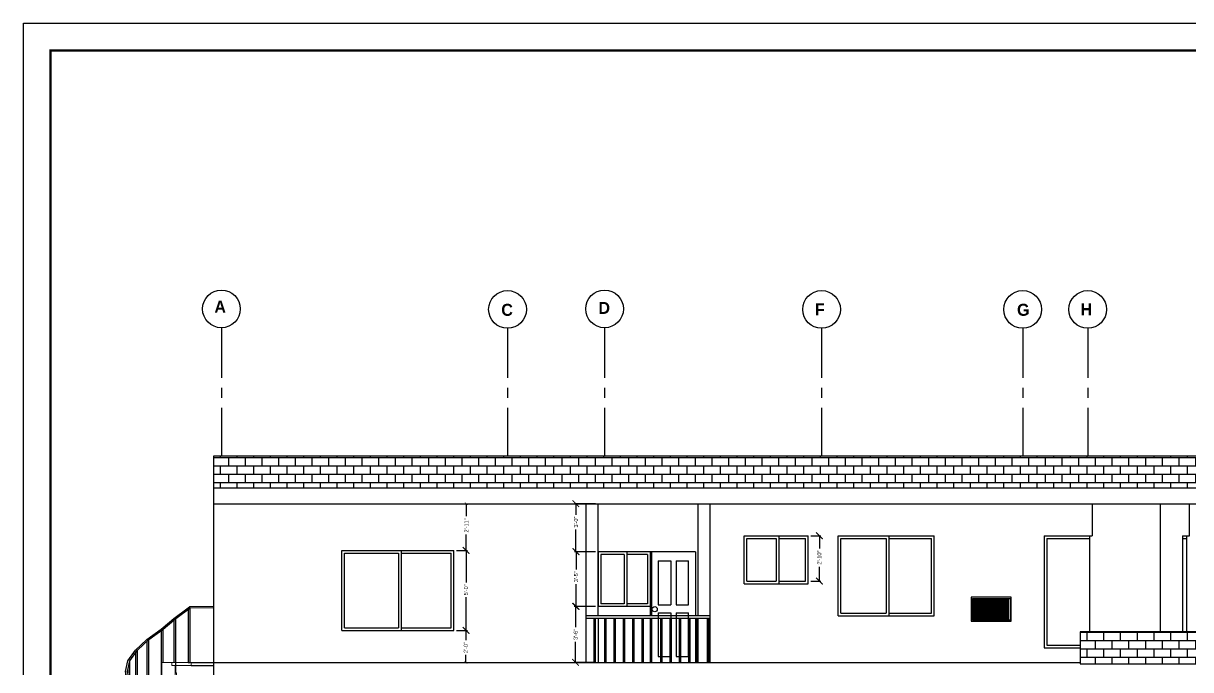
# Model space of a CAD drawing. Extents: x 10753 to 18704, y -5361 to 1140.
# Drawn here: x 11867 to 12743, y -4515 to -4030 of the extents above; entities that cross this region are included whole.
import ezdxf

# ---------------------------------------------------------------- set-up
doc = ezdxf.new("R2010")
doc.units = 0
doc.header["$LTSCALE"] = 30
doc.header["$MEASUREMENT"] = 0
doc.header["$PDMODE"] = 3
doc.linetypes.add('CENTER', pattern=[2, 1.25, -0.25, 0.25, -0.25])
doc.layers.get('0').update_dxf_attribs({"linetype": 'CONTINUOUS'})
doc.layers.get('DEFPOINTS').update_dxf_attribs({"linetype": 'CONTINUOUS'})
for name, color, linetype in [('BLOCK', 7, 'CONTINUOUS'), ('bullets', 10, 'CONTINUOUS'), ('cross sectional lines', 9, 'CONTINUOUS'), ('DOOR', 4, 'CONTINUOUS'), ('DW', 60, 'CONTINUOUS'), ('furniture', 9, 'CONTINUOUS'), ('LAYER2', 132, 'CONTINUOUS'), ('RAILING', 6, 'CONTINUOUS'), ('SEAL', 1, 'CONTINUOUS'), ('Walls Hatch', 51, 'CONTINUOUS'), ('WINDOW', 5, 'CONTINUOUS'), ('WL', 9, 'CONTINUOUS'), ('XL', 4, 'CENTER')]:
    doc.layers.add(name, color=color, linetype=linetype)
doc.layers.add('ELEVATION WALL', color=21, linetype='CONTINUOUS', lineweight=13)
doc.layers.add('STAIR', color=55, linetype='CONTINUOUS', lineweight=13)
doc.styles.add('EE', font='eurr____.ttf')
doc.styles.get("Standard").update_dxf_attribs({"font": 'stylu.ttf', "height": 3})
doc.dimstyles.new('D1', dxfattribs={"dimtxt": 6, "dimasz": 5, "dimexe": 1, "dimexo": 2, "dimgap": 1, "dimtad": 1, "dimdec": 4, "dimzin": 3, "dimdsep": 46, "dimlunit": 4, "dimtxsty": 'Standard', "dimcen": 3, "dimclrd": 7, "dimclre": 7, "dimclrt": 2, "dimadec": 0, "dimazin": 0, "dimtfac": 1, "dimtdec": 4, "dimtofl": 0, "dimtmove": 2, "dimatfit": 3, "dimfxl": 1, "dimfrac": 2, "dimtolj": 1, "dimtzin": 1, "dimarcsym": 0})

# ---------------------------------------------------------------- blocks, each defined once
blk = doc.blocks.new('24')
at = {"layer": 'ELEVATION WALL', "linetype": 'Continuous'}
blk.add_line((-21750.57, -10377.11), (-21750.57, -10385.08), dxfattribs=at)
at = {"layer": 'RAILING', "linetype": 'Continuous'}
for points in [[(-21772.6, -10336.61), (-21777.35, -10329.61), (-21779.07, -10322.61), (-21777.35, -10315.61), (-21772.4, -10308.61), (-21764.82, -10301.61), (-21755.52, -10294.61), (-21746.97, -10287.61), (-21737.67, -10280.61), (-21730.08, -10273.61), (-21725.13, -10266.61), (-21723.57, -10259.61), (-21725.13, -10252.61), (-21730.08, -10245.61), (-21737.67, -10238.61), (-21746.97, -10231.61), (-21755.52, -10224.61), (-21764.82, -10217.61)], [(-21772.4, -10334.92), (-21776, -10329.61), (-21777.72, -10322.61), (-21776, -10315.61), (-21771.05, -10308.61), (-21763.47, -10301.61), (-21754.17, -10294.61), (-21745.62, -10287.61), (-21736.32, -10280.61), (-21728.74, -10273.61), (-21723.79, -10266.61), (-21722.22, -10259.61), (-21723.79, -10252.61), (-21728.74, -10245.61), (-21736.32, -10238.61), (-21745.62, -10231.61), (-21754.17, -10224.61), (-21763.47, -10217.61)], [(-21763.47, -10218.63), (-21763.47, -10253.61), (-21764.82, -10253.61), (-21764.82, -10217.61), (-21763.47, -10217.61)], [(-21755.07, -10260.61), (-21755.52, -10260.61), (-21755.52, -10224.61)], [(-21754.17, -10225.71), (-21754.17, -10253.61)], [(-21746.97, -10253.61), (-21746.97, -10231.61)], [(-21745.62, -10232.63), (-21745.62, -10267.61), (-21746.07, -10267.61)], [(-21736.32, -10239.86), (-21736.32, -10274.61), (-21737.67, -10274.61), (-21737.67, -10238.61)], [(-21730.08, -10273.61), (-21730.08, -10245.61)], [(-21728.74, -10247.52), (-21728.74, -10271.7)], [(-21725.13, -10266.61), (-21725.13, -10252.61)], [(-21723.79, -10258.63), (-21723.79, -10260.59)], [(-21722.22, -10259.61), (-21722.22, -10295.61), (-21723.57, -10295.61), (-21723.57, -10265.63)], [(-21723.79, -10266.61), (-21723.79, -10302.61), (-21725.13, -10302.61), (-21725.13, -10268.52)], [(-21725.13, -10288.61), (-21725.13, -10268.52)], [(-21723.79, -10266.61), (-21723.79, -10288.61)], [(-21728.74, -10273.61), (-21728.74, -10309.61), (-21730.08, -10309.61), (-21730.08, -10274.86)], [(-21730.08, -10281.61), (-21730.08, -10274.86)], [(-21728.74, -10273.61), (-21728.74, -10281.61)], [(-21745.62, -10287.61), (-21745.62, -10323.61), (-21746.97, -10323.61), (-21746.97, -10288.71)], [(-21736.32, -10280.61), (-21736.32, -10316.61), (-21737.67, -10316.61), (-21737.67, -10281.61)], [(-21754.17, -10294.61), (-21754.17, -10330.61), (-21755.52, -10330.61), (-21755.52, -10295.63)], [(-21763.47, -10301.61), (-21763.47, -10337.61), (-21764.82, -10337.61), (-21764.82, -10302.86)], [(-21771.05, -10308.61), (-21771.05, -10344.61), (-21772.4, -10344.61), (-21772.4, -10310.52)], [(-21776, -10315.61), (-21776, -10329.61)], [(-21777.72, -10353.61), (-21777.72, -10358.61), (-21779.07, -10358.61), (-21779.07, -10322.61)], [(-21777.35, -10324.12), (-21777.35, -10321.1)], [(-21777.72, -10328.1), (-21777.72, -10351.61)], [(-21776, -10331.6), (-21776, -10351.61), (-21777.35, -10351.61), (-21777.35, -10329.61)], [(-21777.35, -10351.61), (-21777.35, -10329.61)], [(-21776, -10331.6), (-21776, -10351.61)], [(-21772.6, -10344.61), (-21772.6, -10336.61), (-21772.4, -10336.61)], [(-21772.6, -10351.61), (-21772.6, -10346.61)], [(-21771.25, -10346.61), (-21771.25, -10351.61)], [(-21777.35, -10358.61), (-21777.35, -10353.61)], [(-21776, -10353.61), (-21776, -10358.61)], [(-21772.6, -10358.61), (-21772.6, -10353.61)], [(-21771.25, -10353.61), (-21771.25, -10358.61)], [(-21776, -10360.61), (-21776, -10365.61), (-21777.35, -10365.61), (-21777.35, -10360.61)], [(-21772.6, -10365.61), (-21772.6, -10360.61)], [(-21771.25, -10360.61), (-21771.25, -10365.61)], [(-21771.25, -10367.61), (-21771.25, -10372.61), (-21772.6, -10372.61), (-21772.6, -10367.61)]]:
    blk.add_lwpolyline(points, dxfattribs=at)
at = {"layer": 'STAIR', "linetype": 'Continuous'}
for p, q in [((-21765.57, -10255.61), (-21765.57, -10253.61)), ((-21765.57, -10253.61), (-21746.07, -10253.61)), ((-21765.57, -10255.61), (-21752.82, -10255.61)), ((-21755.07, -10294.24), (-21755.07, -10255.61)), ((-21752.82, -10255.61), (-21752.82, -10253.61)), ((-21746.07, -10286.93), (-21746.07, -10253.61)), ((-21755.78, -10262.61), (-21755.78, -10260.61)), ((-21755.78, -10260.61), (-21755.07, -10260.61)), ((-21755.78, -10262.61), (-21755.07, -10262.61)), ((-21746.07, -10267.61), (-21745.36, -10267.61)), ((-21746.07, -10269.61), (-21745.36, -10269.61)), ((-21745.36, -10269.61), (-21745.36, -10267.61)), ((-21746.07, -10274.61), (-21735.57, -10274.61)), ((-21746.07, -10276.61), (-21735.57, -10276.61)), ((-21735.57, -10276.61), (-21735.57, -10274.61)), ((-21746.07, -10281.61), (-21738.99, -10281.61)), ((-21746.07, -10283.61), (-21741.65, -10283.61)), ((-21740.3, -10283.61), (-21737.67, -10283.61)), ((-21737.67, -10281.61), (-21737.65, -10281.61)), ((-21736.32, -10281.61), (-21730.08, -10281.61)), ((-21736.32, -10283.61), (-21730.08, -10283.61)), ((-21728.74, -10281.61), (-21727.59, -10281.61)), ((-21728.74, -10283.61), (-21727.59, -10283.61)), ((-21727.59, -10283.61), (-21727.59, -10281.61)), ((-21745.62, -10288.61), (-21737.67, -10288.61)), ((-21745.62, -10290.61), (-21737.67, -10290.61)), ((-21736.32, -10288.61), (-21725.13, -10288.61)), ((-21736.32, -10290.61), (-21725.13, -10290.61)), ((-21723.79, -10288.61), (-21723.57, -10288.61)), ((-21723.79, -10290.61), (-21723.57, -10290.61)), ((-21745.62, -10295.61), (-21737.67, -10295.61)), ((-21745.62, -10297.61), (-21737.67, -10297.61)), ((-21745.62, -10302.61), (-21737.67, -10302.61)), ((-21736.32, -10295.61), (-21725.13, -10295.61)), ((-21736.32, -10297.61), (-21725.13, -10297.61)), ((-21736.32, -10302.61), (-21730.08, -10302.61)), ((-21728.74, -10302.61), (-21722.38, -10302.61)), ((-21723.79, -10295.61), (-21720.57, -10295.61)), ((-21723.79, -10297.61), (-21720.57, -10297.61)), ((-21722.38, -10304.61), (-21722.38, -10302.61)), ((-21720.57, -10297.61), (-21720.57, -10295.61)), ((-21747.12, -10311.61), (-21747.12, -10309.61)), ((-21747.12, -10309.61), (-21746.97, -10309.61)), ((-21745.62, -10304.61), (-21737.67, -10304.61)), ((-21745.62, -10309.61), (-21737.67, -10309.61)), ((-21736.32, -10304.61), (-21730.08, -10304.61)), ((-21736.32, -10309.61), (-21727.59, -10309.61)), ((-21728.74, -10304.61), (-21722.38, -10304.61)), ((-21727.59, -10309.61), (-21727.59, -10311.61)), ((-21748.32, -10316.61), (-21748.32, -10318.61)), ((-21748.32, -10316.61), (-21746.97, -10316.61)), ((-21747.12, -10311.61), (-21746.97, -10311.61)), ((-21745.62, -10311.61), (-21737.67, -10311.61)), ((-21745.62, -10316.61), (-21735.94, -10316.61)), ((-21736.32, -10311.61), (-21727.59, -10311.61)), ((-21735.94, -10316.61), (-21735.94, -10318.61)), ((-21749.79, -10325.61), (-21749.79, -10323.61)), ((-21749.79, -10323.61), (-21745.36, -10323.61)), ((-21749.79, -10325.61), (-21745.36, -10325.61)), ((-21748.32, -10318.61), (-21746.97, -10318.61)), ((-21746.07, -10379.61), (-21746.07, -10325.61)), ((-21745.62, -10318.61), (-21735.94, -10318.61)), ((-21745.36, -10323.61), (-21745.36, -10325.61)), ((-21755.78, -10332.61), (-21755.78, -10330.61)), ((-21755.78, -10330.61), (-21751.35, -10330.61)), ((-21755.78, -10332.61), (-21751.35, -10332.61)), ((-21755.07, -10337.61), (-21755.07, -10332.61)), ((-21751.35, -10332.61), (-21751.35, -10330.61)), ((-21765.57, -10339.61), (-21765.57, -10337.61)), ((-21765.57, -10337.61), (-21752.82, -10337.61)), ((-21765.57, -10339.61), (-21752.82, -10339.61)), ((-21755.07, -10344.61), (-21755.07, -10339.61)), ((-21752.82, -10339.61), (-21752.82, -10337.61)), ((-21773.55, -10346.61), (-21773.55, -10344.61)), ((-21773.55, -10344.61), (-21754.01, -10344.61)), ((-21773.55, -10346.61), (-21754.01, -10346.61)), ((-21755.07, -10351.61), (-21755.07, -10346.61)), ((-21754.01, -10346.61), (-21754.01, -10344.61)), ((-21778.76, -10353.61), (-21778.76, -10351.61)), ((-21778.76, -10353.61), (-21778.76, -10351.61)), ((-21778.76, -10351.61), (-21754.8, -10351.61)), ((-21778.76, -10353.61), (-21754.8, -10353.61)), ((-21755.07, -10358.61), (-21755.07, -10353.61)), ((-21754.8, -10353.61), (-21754.8, -10351.61)), ((-21780.56, -10358.61), (-21755.07, -10358.61)), ((-21780.56, -10360.61), (-21780.56, -10358.61)), ((-21780.56, -10360.61), (-21755.07, -10360.61)), ((-21755.07, -10365.61), (-21755.07, -10358.61)), ((-21778.76, -10365.61), (-21778.76, -10367.61)), ((-21778.76, -10365.61), (-21778.76, -10367.61)), ((-21778.76, -10365.61), (-21754.8, -10365.61)), ((-21778.76, -10367.61), (-21754.8, -10367.61)), ((-21755.07, -10372.61), (-21755.07, -10367.61)), ((-21754.8, -10367.61), (-21754.8, -10365.61)), ((-21780.56, -10379.61), (-21720.57, -10379.61)), ((-21773.55, -10372.61), (-21773.55, -10374.61)), ((-21773.55, -10372.61), (-21754.01, -10372.61)), ((-21773.55, -10374.61), (-21754.01, -10374.61)), ((-21755.07, -10379.61), (-21755.07, -10374.61)), ((-21754.01, -10374.61), (-21754.01, -10372.61))]:
    blk.add_line(p, q, dxfattribs=at)
blk = doc.blocks.new('_ArchTick')
at = {"color": 0, "linetype": 'ByBlock', "const_width": 0.15}
blk.add_lwpolyline([(-0.5, -0.5), (0.5, 0.5)], dxfattribs=at)
blk = doc.blocks.new('*D665')
at = {"layer": 'DEFPOINTS', "color": 0, "transparency": 16777216}
for p in [(12455.79, -4414.45), (12455.79, -4448.45), (12464.26, -4448.45)]:
    blk.add_point(p, dxfattribs=at)
at = {"layer": 'furniture', "color": 7, "lineweight": -2, "transparency": 16777216}
for p, q in [((12457.79, -4414.45), (12465.26, -4414.45)), ((12457.79, -4448.45), (12465.26, -4448.45))]:
    blk.add_line(p, q, dxfattribs=at)
at = {"layer": 'furniture', "color": 2, "lineweight": -2, "transparency": 16777216}
for p, q in [((12464.26, -4414.45), (12464.26, -4423.98)), ((12464.26, -4448.45), (12464.26, -4437.75))]:
    blk.add_line(p, q, dxfattribs=at)
at = {"layer": 'furniture', "color": 2, "lineweight": -2, "transparency": 16777216, "xscale": 5, "yscale": 5, "zscale": 5}
for p, rotation in [((12464.26, -4414.45), 90), ((12464.26, -4448.45), 270)]:
    blk.add_blockref('_ArchTick', p, dxfattribs=dict(at, rotation=rotation))
at = {"layer": 'furniture', "color": 2, "transparency": 16777216, "insert": (12464.26, -4430.87), "char_height": 3, "attachment_point": 5, "rotation": 90}
blk.add_mtext('\\A1;2\'-10"', dxfattribs=at)
blk = doc.blocks.new('*D667')
at = {"layer": 'DEFPOINTS', "color": 0, "transparency": 16777216}
for p in [(12190.29, -4425.45), (12190.29, -4485.45), (12199.35, -4485.45)]:
    blk.add_point(p, dxfattribs=at)
at = {"layer": 'furniture', "color": 7, "lineweight": -2, "transparency": 16777216}
for p, q in [((12192.29, -4425.45), (12200.35, -4425.45)), ((12192.29, -4485.45), (12200.35, -4485.45))]:
    blk.add_line(p, q, dxfattribs=at)
at = {"layer": 'furniture', "color": 2, "lineweight": -2, "transparency": 16777216}
for p, q in [((12199.35, -4425.45), (12199.35, -4449.64)), ((12199.35, -4485.45), (12199.35, -4460.5))]:
    blk.add_line(p, q, dxfattribs=at)
at = {"layer": 'furniture', "color": 2, "lineweight": -2, "transparency": 16777216, "xscale": 5, "yscale": 5, "zscale": 5}
for p, rotation in [((12199.35, -4425.45), 90), ((12199.35, -4485.45), 270)]:
    blk.add_blockref('_ArchTick', p, dxfattribs=dict(at, rotation=rotation))
at = {"layer": 'furniture', "color": 2, "transparency": 16777216, "insert": (12199.35, -4455.07), "char_height": 3, "attachment_point": 5, "rotation": 90}
blk.add_mtext('\\A1;5\'-0"', dxfattribs=at)
blk = doc.blocks.new('*D668')
at = {"layer": 'DEFPOINTS', "color": 0, "transparency": 16777216}
for p in [(12298.29, -4426.45), (12281.89, -4467.45), (12298.29, -4467.45)]:
    blk.add_point(p, dxfattribs=at)
at = {"layer": 'furniture', "color": 7, "lineweight": -2, "transparency": 16777216}
for p, q in [((12296.29, -4426.45), (12280.89, -4426.45)), ((12296.29, -4467.45), (12280.89, -4467.45))]:
    blk.add_line(p, q, dxfattribs=at)
at = {"layer": 'furniture', "color": 2, "lineweight": -2, "transparency": 16777216}
for p, q in [((12281.89, -4426.45), (12281.89, -4439.77)), ((12281.89, -4467.45), (12281.89, -4450.75))]:
    blk.add_line(p, q, dxfattribs=at)
at = {"layer": 'furniture', "color": 2, "lineweight": -2, "transparency": 16777216, "xscale": 5, "yscale": 5, "zscale": 5}
for p, rotation in [((12281.89, -4426.45), 90), ((12281.89, -4467.45), 270)]:
    blk.add_blockref('_ArchTick', p, dxfattribs=dict(at, rotation=rotation))
at = {"layer": 'furniture', "color": 2, "transparency": 16777216, "insert": (12281.89, -4445.26), "char_height": 3, "attachment_point": 5, "rotation": 90}
blk.add_mtext('\\A1;3\'-5"', dxfattribs=at)
blk = doc.blocks.new('*D942')
at = {"layer": 'DEFPOINTS', "color": 0, "transparency": 16777216}
for p in [(12281.73, -4390.45), (12298.29, -4390.45), (12298.29, -4426.45)]:
    blk.add_point(p, dxfattribs=at)
at = {"layer": 'furniture', "color": 7, "lineweight": -2, "transparency": 16777216}
for p, q in [((12296.29, -4390.45), (12280.73, -4390.45)), ((12296.29, -4426.45), (12280.73, -4426.45))]:
    blk.add_line(p, q, dxfattribs=at)
at = {"layer": 'furniture', "color": 2, "lineweight": -2, "transparency": 16777216}
for p, q in [((12281.73, -4390.45), (12281.73, -4398.72)), ((12281.73, -4426.45), (12281.73, -4409.7))]:
    blk.add_line(p, q, dxfattribs=at)
at = {"layer": 'furniture', "color": 2, "lineweight": -2, "transparency": 16777216, "xscale": 5, "yscale": 5, "zscale": 5}
for p, rotation in [((12281.73, -4390.45), 90), ((12281.73, -4426.45), 270)]:
    blk.add_blockref('_ArchTick', p, dxfattribs=dict(at, rotation=rotation))
at = {"layer": 'furniture', "color": 2, "transparency": 16777216, "insert": (12281.73, -4404.21), "char_height": 3, "attachment_point": 5, "rotation": 90}
blk.add_mtext('\\A1;3\'-0"', dxfattribs=at)
blk = doc.blocks.new('*D943')
at = {"layer": 'DEFPOINTS', "color": 0, "transparency": 16777216}
for p in [(12298.29, -4467.45), (12281.5, -4509.45), (12298.29, -4509.45)]:
    blk.add_point(p, dxfattribs=at)
at = {"layer": 'furniture', "color": 7, "lineweight": -2, "transparency": 16777216}
for p, q in [((12296.29, -4467.45), (12280.5, -4467.45)), ((12296.29, -4509.45), (12280.5, -4509.45))]:
    blk.add_line(p, q, dxfattribs=at)
at = {"layer": 'furniture', "color": 2, "lineweight": -2, "transparency": 16777216}
for p, q in [((12281.5, -4467.45), (12281.5, -4483.04)), ((12281.5, -4509.45), (12281.5, -4494.02))]:
    blk.add_line(p, q, dxfattribs=at)
at = {"layer": 'furniture', "color": 2, "lineweight": -2, "transparency": 16777216, "xscale": 5, "yscale": 5, "zscale": 5}
for p, rotation in [((12281.5, -4467.45), 90), ((12281.5, -4509.45), 270)]:
    blk.add_blockref('_ArchTick', p, dxfattribs=dict(at, rotation=rotation))
at = {"layer": 'furniture', "color": 2, "transparency": 16777216, "insert": (12281.5, -4488.53), "char_height": 3, "attachment_point": 5, "rotation": 90}
blk.add_mtext('\\A1;3\'-6"', dxfattribs=at)
blk = doc.blocks.new('*D944')
at = {"layer": 'DEFPOINTS', "color": 0, "transparency": 16777216}
for p in [(12190.29, -4485.45), (12190.29, -4509.45), (12199.13, -4509.45)]:
    blk.add_point(p, dxfattribs=at)
at = {"layer": 'Walls Hatch', "color": 4, "lineweight": -2, "transparency": 16777216}
for p, q in [((12199.13, -4485.45), (12199.63, -4485.45)), ((12199.13, -4485.45), (12199.13, -4492.94)), ((12199.13, -4509.45), (12199.13, -4503.74)), ((12199.13, -4509.45), (12199.63, -4509.45))]:
    blk.add_line(p, q, dxfattribs=at)
at = {"layer": 'Walls Hatch', "color": 4, "lineweight": -2, "transparency": 16777216, "xscale": 2, "yscale": 2, "zscale": 2}
for p, rotation in [((12199.13, -4485.45), 90), ((12199.13, -4509.45), 270)]:
    blk.add_blockref('_ArchTick', p, dxfattribs=dict(at, rotation=rotation))
at = {"layer": 'Walls Hatch', "color": 4, "transparency": 16777216, "insert": (12199.13, -4498.34), "char_height": 3, "attachment_point": 5, "rotation": 90}
blk.add_mtext('\\A1;2\'-0"', dxfattribs=at)
blk = doc.blocks.new('*D945')
at = {"layer": 'DEFPOINTS', "color": 0, "transparency": 16777216}
for p in [(12190.29, -4390.45), (12199.52, -4390.45), (12190.29, -4425.45)]:
    blk.add_point(p, dxfattribs=at)
at = {"layer": 'Walls Hatch', "color": 4, "lineweight": -2, "transparency": 16777216}
for p, q in [((12199.29, -4390.45), (12200.02, -4390.45)), ((12199.52, -4390.45), (12199.52, -4399.85)), ((12199.52, -4425.45), (12199.52, -4413.62)), ((12199.29, -4425.45), (12200.02, -4425.45))]:
    blk.add_line(p, q, dxfattribs=at)
at = {"layer": 'Walls Hatch', "color": 4, "lineweight": -2, "transparency": 16777216, "xscale": 2, "yscale": 2, "zscale": 2}
for p, rotation in [((12199.52, -4390.45), 90), ((12199.52, -4425.45), 270)]:
    blk.add_blockref('_ArchTick', p, dxfattribs=dict(at, rotation=rotation))
at = {"layer": 'Walls Hatch', "color": 4, "transparency": 16777216, "insert": (12199.52, -4406.73), "char_height": 3, "attachment_point": 5, "rotation": 90}
blk.add_mtext('\\A1;2\'-11"', dxfattribs=at)

msp = doc.modelspace()

# ---------------------------------------------------------------- hatches: boundary and pattern name
at = {"layer": 'cross sectional lines'}
h = msp.add_hatch(dxfattribs=at)
h.set_pattern_fill('BRICK', color=0, scale=25)
h.set_pattern_definition([(0, (-1666.082, -3424.446), (0, 6.25), []), (90, (-1666.082, -3424.446), (-12.5, 8e-16), [6.25, -6.25]), (90, (-1659.832, -3424.446), (-12.5, 8e-16), [-6.25, 6.25])])
h.paths.add_polyline_path([(12836.79497, -4378.45051), (12836.79497, -4354.45051), (12010.29497, -4354.45051), (12010.29497, -4378.45051)])
h.paths.add_polyline_path([(12659.79497, -4486.45051), (12659.79497, -4510.45051), (12836.79497, -4510.45051), (12860.79497, -4510.45051), (12860.79497, -4486.45051), (12836.79497, -4486.45051)])

# ---------------------------------------------------------------- linework, layer by layer
at = {"layer": 'BLOCK'}
for p, q in [((11993.27459, -4509.45051), (12010.29497, -4509.45051)), ((11993.27459, -4511.72035), (12010.29497, -4511.72035))]:
    msp.add_line(p, q, dxfattribs=at)
at = {"layer": 'bullets', "color": 1}
for p, q in [((12634.79497, -4416.45051), (12634.79497, -4496.45051)), ((12666.79497, -4414.45051), (12666.79497, -4486.45051))]:
    msp.add_line(p, q, dxfattribs=at)
at = {"layer": 'DOOR'}
for p, q in [((12337.29497, -4426.45051), (12337.29497, -4474.45051)), ((12371.36639, -4426.45051), (12337.29497, -4426.45051)), ((12338.29497, -4426.45051), (12338.29497, -4474.45051)), ((12371.36639, -4426.45051), (12371.36639, -4474.45051)), ((12343.36984, -4433.19553), (12352.97835, -4433.19553)), ((12343.36984, -4433.19553), (12343.36984, -4466.19553)), ((12352.97835, -4433.19553), (12352.97835, -4466.19553)), ((12356.97835, -4433.19553), (12366.24684, -4433.19553)), ((12356.97835, -4433.19553), (12356.97835, -4466.19553)), ((12366.24684, -4466.19553), (12366.24684, -4433.19553)), ((12343.36984, -4466.19553), (12352.97835, -4466.19553)), ((12343.36984, -4472.19553), (12343.36984, -4505.19553)), ((12343.36984, -4472.19553), (12352.97835, -4472.19553)), ((12352.97835, -4472.19553), (12352.97835, -4505.19553)), ((12356.97835, -4466.19553), (12366.24684, -4466.19553)), ((12356.97835, -4472.19553), (12356.97835, -4505.19553)), ((12356.97835, -4472.19553), (12366.24684, -4472.19553)), ((12366.24684, -4505.19553), (12366.24684, -4472.19553)), ((12337.29497, -4476.45051), (12337.29497, -4509.45051)), ((12338.29497, -4476.45051), (12338.29497, -4509.45051)), ((12371.36639, -4476.45051), (12371.36639, -4509.45051)), ((12343.36984, -4505.19553), (12352.97835, -4505.19553)), ((12356.97835, -4505.19553), (12366.24684, -4505.19553))]:
    msp.add_line(p, q, dxfattribs=at)
at = {"layer": 'DOOR', "color": 3}
for centre in [(12015.9499, -4244.34529), (12230.4499, -4244.65887), (12303.1999, -4244.34529), (12465.9499, -4244.65887), (12616.6999, -4244.65887), (12665.4499, -4244.65887)]:
    msp.add_circle(centre, 14.14027, dxfattribs=at)
at = {"layer": 'DOOR'}
msp.add_circle((12340.80263, -4469.59497), 1.9306, dxfattribs=at)
at = {"layer": 'DW', "color": 60}
for p, q in [((12010.29497, -4354.45051), (12836.79497, -4354.45051)), ((12010.29497, -4378.45051), (12010.29497, -4354.45051)), ((12010.29497, -4664.45051), (12010.29497, -4378.45051)), ((12010.29497, -4378.45051), (12836.79497, -4378.45051)), ((12010.29497, -4390.45051), (12836.79497, -4390.45051)), ((12289.29497, -4474.45051), (12289.29497, -4390.45051)), ((12298.29497, -4474.45051), (12298.29497, -4390.45051)), ((12373.29497, -4474.45051), (12373.29497, -4390.45051)), ((12668.79497, -4390.45051), (12668.79497, -4414.45051)), ((12720.0671, -4486.45051), (12720.0671, -4390.45051)), ((12741.74922, -4414.45051), (12741.74922, -4390.45051)), ((12632.79497, -4414.45051), (12668.79497, -4414.45051)), ((12632.79497, -4414.45051), (12632.79497, -4498.45051)), ((12736.43371, -4414.45051), (12736.43371, -4486.45051)), ((12659.79497, -4486.45051), (12659.79497, -4510.45051)), ((12836.79497, -4486.45051), (12659.79497, -4486.45051)), ((12632.79497, -4498.45051), (12659.79497, -4498.45051)), ((12010.29497, -4509.45051), (12659.79497, -4509.45051)), ((12659.79497, -4510.45051), (12836.79497, -4510.45051))]:
    msp.add_line(p, q, dxfattribs=at)
at = {"layer": 'DW'}
msp.add_line((12382.29497, -4474.45051), (12382.29497, -4390.45051), dxfattribs=at)
at = {"layer": 'DW', "color": 1}
for p, q in [((12634.79497, -4416.45051), (12666.79497, -4416.45051)), ((12736.43371, -4416.45051), (12739.74922, -4416.45051)), ((12739.74922, -4486.45051), (12739.74922, -4414.45051)), ((12634.79497, -4496.45051), (12659.79497, -4496.45051))]:
    msp.add_line(p, q, dxfattribs=at)
at = {"layer": 'DW', "color": 2}
msp.add_line((12736.43371, -4414.45051), (12741.74922, -4414.45051), dxfattribs=at)
at = {"layer": 'ELEVATION WALL', "linetype": 'Continuous'}
for p, q in [((11990.89285, -4468.59337), (11992.22156, -4467.59337)), ((11992.22156, -4467.59337), (12010.29497, -4467.59337)), ((11992.4234, -4468.59337), (12010.29497, -4468.59337))]:
    msp.add_line(p, q, dxfattribs=at)
at = {"layer": 'furniture'}
for p, q in [((12608.18219, -4460.51618), (12578.18219, -4460.51618)), ((12578.18219, -4460.51618), (12578.18219, -4478.51618)), ((12580.05009, -4477.7368), (12580.05009, -4461.45049)), ((12581.05009, -4477.7368), (12581.05009, -4461.45049)), ((12582.05009, -4477.7368), (12582.05009, -4461.45049)), ((12583.05009, -4477.7368), (12583.05009, -4461.45049)), ((12584.05009, -4477.7368), (12584.05009, -4461.45049)), ((12585.05009, -4477.7368), (12585.05009, -4461.45049)), ((12586.05009, -4477.7368), (12586.05009, -4461.45049)), ((12587.05009, -4477.7368), (12587.05009, -4461.45049)), ((12588.05009, -4477.7368), (12588.05009, -4461.45049)), ((12589.05009, -4477.7368), (12589.05009, -4461.45049)), ((12590.05009, -4477.7368), (12590.05009, -4461.45049)), ((12591.05009, -4477.7368), (12591.05009, -4461.45049)), ((12592.05009, -4477.7368), (12592.05009, -4461.45049)), ((12593.05009, -4477.7368), (12593.05009, -4461.45049)), ((12594.05009, -4477.7368), (12594.05009, -4461.45049)), ((12595.05009, -4477.7368), (12595.05009, -4461.45049)), ((12596.05009, -4477.7368), (12596.05009, -4461.45049)), ((12597.05009, -4477.7368), (12597.05009, -4461.45049)), ((12598.05009, -4477.7368), (12598.05009, -4461.45049)), ((12599.05009, -4477.7368), (12599.05009, -4461.45049)), ((12600.05009, -4477.7368), (12600.05009, -4461.45049)), ((12601.05009, -4477.7368), (12601.05009, -4461.45049)), ((12602.05009, -4477.7368), (12602.05009, -4461.45049)), ((12603.05009, -4477.7368), (12603.05009, -4461.45049)), ((12604.05009, -4477.7368), (12604.05009, -4461.45049)), ((12605.05009, -4477.7368), (12605.05009, -4461.45049)), ((12606.05009, -4477.7368), (12606.05009, -4461.45049)), ((12608.18219, -4478.51618), (12608.18219, -4460.51618)), ((12578.18219, -4478.51618), (12608.18219, -4478.51618))]:
    msp.add_line(p, q, dxfattribs=at)
at = {"layer": 'furniture', "color": 2}
msp.add_line((12298.29497, -4476.45051), (12298.29497, -4509.45051), dxfattribs=at)
at = {"layer": 'furniture'}
msp.add_lwpolyline([(12579.16761, -4461.45049), (12607.41556, -4461.45049), (12607.41556, -4477.7368), (12579.16761, -4477.7368)], close=True, dxfattribs=at)
at = {"layer": 'LAYER2', "color": 3}
for p, q in [((12382.29497, -4474.45051), (12289.29497, -4474.45051)), ((12289.29497, -4509.45051), (12289.29497, -4474.45051)), ((12289.29497, -4509.45051), (12289.29497, -4476.45051)), ((12382.29497, -4476.45051), (12289.29497, -4476.45051)), ((12295.29497, -4509.45051), (12295.29497, -4476.45051)), ((12296.29497, -4509.45051), (12296.29497, -4476.45051)), ((12303.29497, -4509.45051), (12303.29497, -4476.45051)), ((12304.29497, -4509.45051), (12304.29497, -4476.45051)), ((12310.29497, -4509.45051), (12310.29497, -4476.45051)), ((12311.29497, -4509.45051), (12311.29497, -4476.45051)), ((12317.29497, -4509.45051), (12317.29497, -4476.45051)), ((12318.29497, -4509.45051), (12318.29497, -4476.45051)), ((12324.29497, -4509.45051), (12324.29497, -4476.45051)), ((12325.29497, -4509.45051), (12325.29497, -4476.45051)), ((12331.29497, -4509.45051), (12331.29497, -4476.45051)), ((12332.29497, -4509.45051), (12332.29497, -4476.45051)), ((12345.29497, -4509.45051), (12345.29497, -4476.45051)), ((12346.29497, -4509.45051), (12346.29497, -4476.45051)), ((12352.29497, -4509.45051), (12352.29497, -4476.45051)), ((12353.29497, -4509.45051), (12353.29497, -4476.45051)), ((12359.29497, -4509.45051), (12359.29497, -4476.45051)), ((12360.29497, -4509.45051), (12360.29497, -4476.45051)), ((12366.29497, -4509.45051), (12366.29497, -4476.45051)), ((12367.29497, -4509.45051), (12367.29497, -4476.45051)), ((12372.36639, -4476.45051), (12372.36639, -4509.45051)), ((12373.29497, -4509.45051), (12373.29497, -4476.45051)), ((12380.29497, -4509.45051), (12380.29497, -4476.45051)), ((12381.29497, -4509.45051), (12381.29497, -4476.45051)), ((12382.29497, -4509.45051), (12382.29497, -4474.45051))]:
    msp.add_line(p, q, dxfattribs=at)
at = {"layer": 'SEAL', "color": 1}
msp.add_lwpolyline([(13200.45227, -4030.06314), (13200.45227, -4925.03682), (11867.41756, -4925.03682), (11867.41756, -4030.06314)], close=True, dxfattribs=at)
at = {"layer": 'WINDOW'}
for p, q in [((12407.79497, -4414.45051), (12455.79497, -4414.45051)), ((12407.79497, -4450.45051), (12407.79497, -4414.45051)), ((12409.79497, -4416.45051), (12431.79497, -4416.45051)), ((12409.79497, -4448.45051), (12409.79497, -4416.45051)), ((12431.79497, -4416.45051), (12431.79497, -4448.45051)), ((12433.79497, -4414.45051), (12433.79497, -4448.45051)), ((12433.79497, -4416.45051), (12453.79497, -4416.45051)), ((12453.79497, -4448.45051), (12453.79497, -4416.45051)), ((12455.79497, -4450.45051), (12455.79497, -4414.45051)), ((12478.29497, -4414.45051), (12550.29497, -4414.45051)), ((12478.29497, -4474.45051), (12478.29497, -4414.45051)), ((12480.29497, -4416.45051), (12514.29497, -4416.45051)), ((12480.29497, -4472.45051), (12480.29497, -4416.45051)), ((12514.29497, -4416.45051), (12514.29497, -4472.45051)), ((12516.29497, -4414.45051), (12516.29497, -4474.45051)), ((12516.29497, -4416.45051), (12548.29497, -4416.45051)), ((12548.29497, -4472.45051), (12548.29497, -4416.45051)), ((12550.29497, -4474.45051), (12550.29497, -4414.45051)), ((12106.29497, -4425.45051), (12190.29497, -4425.45051)), ((12106.29497, -4485.45051), (12106.29497, -4425.45051)), ((12108.29497, -4427.45051), (12142.29497, -4427.45051)), ((12108.29497, -4483.45051), (12108.29497, -4427.45051)), ((12142.29497, -4427.45051), (12148.70532, -4427.45051)), ((12148.70532, -4427.45051), (12148.70532, -4483.45051)), ((12150.70532, -4425.45051), (12150.70532, -4485.45051)), ((12150.70532, -4427.45051), (12188.29497, -4427.45051)), ((12188.29497, -4483.45051), (12188.29497, -4427.45051)), ((12190.29497, -4485.45051), (12190.29497, -4425.45051)), ((12298.29497, -4426.45051), (12298.29497, -4467.45051)), ((12337.29497, -4426.45051), (12298.29497, -4426.45051)), ((12300.29497, -4428.45051), (12300.29497, -4465.45051)), ((12317.79497, -4428.45051), (12300.29497, -4428.45051)), ((12317.79497, -4428.45051), (12317.79497, -4465.45051)), ((12319.79497, -4426.45051), (12319.79497, -4467.45051)), ((12335.29497, -4428.45051), (12319.79497, -4428.45051)), ((12335.29497, -4428.45051), (12335.29497, -4465.45051)), ((12337.29497, -4426.45051), (12337.29497, -4467.45051)), ((12407.79497, -4450.45051), (12455.79497, -4450.45051)), ((12409.79497, -4448.45051), (12431.79497, -4448.45051)), ((12433.79497, -4448.45051), (12453.79497, -4448.45051)), ((12433.79497, -4448.45051), (12433.79497, -4450.45051)), ((12337.29497, -4467.45051), (12298.29497, -4467.45051)), ((12317.79497, -4465.45051), (12300.29497, -4465.45051)), ((12335.29497, -4465.45051), (12319.79497, -4465.45051)), ((12480.29497, -4472.45051), (12514.29497, -4472.45051)), ((12516.29497, -4472.45051), (12548.29497, -4472.45051)), ((12478.29497, -4474.45051), (12550.29497, -4474.45051)), ((12106.29497, -4485.45051), (12190.29497, -4485.45051)), ((12108.29497, -4483.45051), (12142.29497, -4483.45051)), ((12142.29497, -4483.45051), (12148.70532, -4483.45051)), ((12150.70532, -4483.45051), (12188.29497, -4483.45051))]:
    msp.add_line(p, q, dxfattribs=at)
at = {"layer": 'WL', "const_width": 1.69503}
msp.add_lwpolyline([(13180.11196, -4050.40345), (13180.11196, -4904.69651), (11887.75787, -4904.69651), (11887.75787, -4050.40345)], close=True, dxfattribs=at)
at = {"layer": 'XL'}
for p, q in [((12015.9499, -4258.48556), (12015.9499, -4354.45051)), ((12230.4499, -4258.48556), (12230.4499, -4354.45051)), ((12303.1999, -4258.48556), (12303.1999, -4354.45051)), ((12465.9499, -4258.48556), (12465.9499, -4354.45051)), ((12616.6999, -4258.48556), (12616.6999, -4354.45051)), ((12665.4499, -4258.48556), (12665.4499, -4354.45051))]:
    msp.add_line(p, q, dxfattribs=at)

# ---------------------------------------------------------------- block references
at = {"layer": 'ELEVATION WALL', "linetype": 'Continuous', "xscale": -1.134920634920634, "yscale": 1.134920634920634, "zscale": 1.134920634920634}
msp.add_blockref('24', (-12708.91691, 7127.58376), dxfattribs=at)

# ---------------------------------------------------------------- texts
at = {"layer": 'DOOR', "color": 3, "char_height": 9, "attachment_point": 1, "style": 'EE'}
for s, width, heights, insert in [('{\\fEuroRoman|b1|i0|c2|p2;\\C4;A}', 9, [109.7742], (12010.63949, -4238.1948)), ('{\\fEuroRoman|b1|i0|c2|p2;\\C4;C}', 6.4765127, [0], (12225.76353, -4240.49638)), ('{\\fEuroRoman|b1|i0|c2|p2;\\C4;D}', 7.1412949, [0], (12298.61708, -4239.05747)), ('{\\fEuroRoman|b1|i0|c2|p2;F}', 7.1509987, [0], (12460.87394, -4240.06735)), ('{\\fEuroRoman|b1|i0|c2|p2;G}', 7.7769352, [0], (12612.45921, -4240.46)), ('{\\fEuroRoman|b1|i0|c2|p2;H}', 7.8002549, [0], (12660.09536, -4240.14862))]:
    msp.add_mtext_dynamic_manual_height_columns(s, width=width, gutter_width=45, heights=heights, dxfattribs=dict(at, insert=insert))

# ---------------------------------------------------------------- dimensions: what is measured, and where the dimension line sits
at = {"layer": 'furniture'}
for base, p1, p2, picture, middle in [((12281.73364, -4390.45051), (12298.29497, -4426.45051), (12298.29497, -4390.45051), '*D942', (12281.73364, -4404.2084)), ((12464.26136, -4448.45051), (12455.79497, -4414.45051), (12455.79497, -4448.45051), '*D665', (12464.26136, -4430.86538)), ((12199.35267, -4485.45051), (12190.29497, -4425.45051), (12190.29497, -4485.45051), '*D667', (12199.35267, -4455.06613)), ((12281.88716, -4467.45051), (12298.29497, -4426.45051), (12298.29497, -4467.45051), '*D668', (12281.88716, -4445.26137)), ((12281.50188, -4509.45051), (12298.29497, -4467.45051), (12298.29497, -4509.45051), '*D943', (12281.50188, -4488.53351))]:
    dim = msp.add_linear_dim(base=base, p1=p1, p2=p2, angle=90, dimstyle='D1', override={"dimblk": 'ArchTick', "dimclrd": 2, "dimldrblk": 'ArchTick'}, dxfattribs=at)
    dim.commit()
    dim.dimension.update_dxf_attribs({"geometry": picture, "text_midpoint": middle, "dimtype": 160})
at = {"layer": 'Walls Hatch'}
for base, p1, p2, picture, middle in [((12199.51924, -4390.45051), (12190.29497, -4425.45051), (12190.29497, -4390.45051), '*D945', (12199.51924, -4406.73472)), ((12199.12672, -4509.45051), (12190.29497, -4485.45051), (12190.29497, -4509.45051), '*D944', (12199.12672, -4498.33992))]:
    dim = msp.add_linear_dim(base=base, p1=p1, p2=p2, angle=90, dimstyle='D1', override={"dimtxt": 3, "dimasz": 2, "dimexe": 0.5, "dimexo": 9, "dimblk": 'ArchTick', "dimclrd": 4, "dimclre": 4, "dimclrt": 4, "dimldrblk": 'ArchTick', "dimfxlon": 1}, dxfattribs=at)
    dim.commit()
    dim.dimension.update_dxf_attribs({"geometry": picture, "text_midpoint": middle, "dimtype": 160})

doc.saveas('drawing.dxf')
